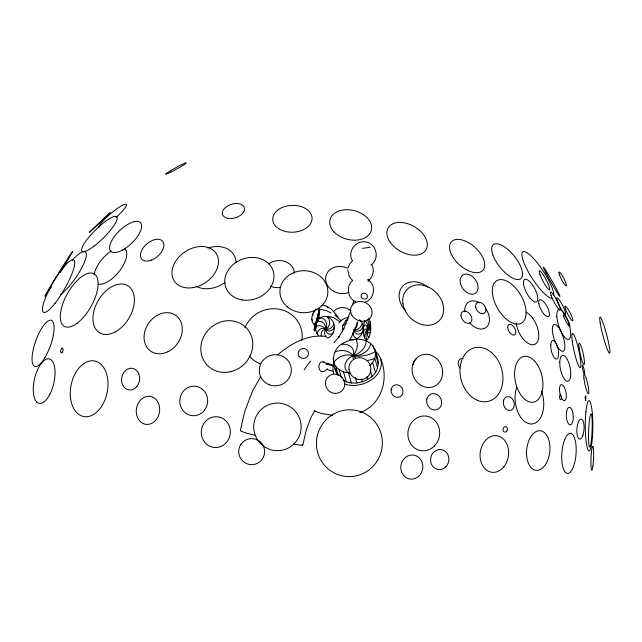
<?xml version="1.0" encoding="UTF-8"?>
<svg xmlns="http://www.w3.org/2000/svg" width="642" height="642" viewBox="0 0 642 642"><rect width="100%" height="100%" fill="white"/><g stroke="black" fill="none" stroke-linecap="round" stroke-linejoin="round"><path stroke-width="0.96" d="M364.712 320.92A11.307 3.732 -87.3 0 0 364.223 322.412C363.244 327.966 361.767 335.573 366.181 339.915L367.16 339.787C371.702 334.466 371.333 326.096 369.519 319.668A11.307 3.732 -87.3 0 0 368.717 318.328M370.145 330.052L370.089 324.491M318.617 335.718C314.179 330.782 314.628 322.26 319.877 318.071A11.307 9.478 -89.4 0 1 332.909 321.441C335.983 327.139 334.105 335.509 327.829 338.101A5.722 4.799 -89.4 0 1 327.131 337.732M315.166 324.876A5.722 3.964 -60 0 1 314.452 325.101C309.637 320.759 312.14 313.015 316.049 308.914M314.893 323.062L314.155 329.555L314.564 330.887L316.289 327.5M318.368 319.716L319.347 314.299A11.307 1.38 -77.5 0 0 318.207 310.68A7.206 0.875 -77.5 0 1 318.336 314.034A7.206 0.875 -77.5 0 1 316.658 321.61A5.313 0.65 -77.5 0 0 316.289 323.568M368.356 281.228L368.677 279.262M337.772 375.072C331.176 364.487 331.24 348.622 343.96 342.748C352.923 337.853 365.755 337.475 372.898 345.717C378.09 354.986 381.781 368.685 371.991 376.421C364.11 383.057 351.968 385.505 342.796 380.136M374.96 349.529C376.734 355.411 374.166 361.687 369.768 365.707M347.065 320.366A7.206 6.725 -71.4 0 0 345.805 320.663L342.748 325.558L342.379 331.288M349.344 339.337C359.424 342.676 367.794 328.744 360.748 321.096A11.307 10.561 -71.4 0 0 359.416 319.812M293.579 444.047A31.659 1.364 12.9 0 0 302.767 445.219L306.314 429.771L311.177 417.123L315.062 410.334M350.893 310.383L344.248 327.58L338.503 337.7L339.361 336.36L333.968 342.756M352.37 305.632L353.846 300.889M348.157 267.562L349.954 263.421L352.554 260.78M357.787 321.811L351.712 336.44L349.36 340.581M260.845 376.469L252.619 390.842L244.795 411.201L240.309 430.734L243.767 432.243A32.389 1.396 12.9 0 0 254.673 435.292M327.516 368.853C316.153 379.895 316.033 353.493 327.5 364.52M338.815 323.054L342.507 319.395L348.116 317.052M352.787 280.466C345.717 285.923 347.29 298.305 355.636 301.66M333.623 311.603L335.622 309.661A11.307 10.593 15.4 0 1 350.717 310.905M370.899 264.977C379.847 259.272 376.822 244.409 366.59 242.146C356.422 239.394 346.961 251.247 352.217 260.451M367.922 280.979C373.106 277.456 374.776 270.226 371.903 264.705M277.801 354.745C290.754 343.711 307.574 334.225 325.077 336.392M359.689 412.646C383.081 405.006 390.625 374.286 378.282 354.36A24.372 18.522 -15.5 0 0 375.209 351.343M365.218 302.013C375.008 299.276 376.469 284.254 367.561 279.551M370.161 247.282L362.553 248.334M350.412 372.922C343.566 373.002 336.256 369.383 333.736 362.714A13.955 10.609 -15.5 0 1 353.012 355.716A26.354 20.03 -15.5 0 0 375.289 351.655M323.945 362.008L323.407 361.944M322.469 371.437L323.006 371.501M328.736 316.362L333.503 317.597L339.682 321.546M332.917 415.358L321.586 413.544L314.347 411.016M326.12 363.974L333.463 365.956M326.577 369.294L333.808 371.646M319.251 309.083L326.714 310.744L331.152 313.039M327.003 363.139L334.193 365.651M326.666 306.411L331.392 309.131L338.238 317.108M302.077 444.689L302.767 445.219M334.699 314.877L341.046 320.655M352.61 280.57L349.232 276.453L347.795 269.857M376.525 357.305L377.761 359.592M375.618 353.79L378.419 363.862M372.898 345.717L373.668 348.462M377.624 368.283L374.824 358.22A17.021 12.936 -15.5 0 1 366.783 360.491M372.633 362.497L375.434 372.569M370.209 370.009L371.991 376.421M366.775 376.822L367.537 379.566M361.615 379.053L362.377 381.797M355.339 377.48L356.864 382.969M351.375 382.993L348.574 372.93A13.458 10.224 -15.5 0 1 353.012 355.716A22.751 17.294 -15.5 0 0 356.101 339.329M343.478 371.814L346.279 381.878M339.12 369.632L341.416 377.865M335.798 366.526L338.35 375.682M333.086 358.453L334.097 362.112M380.626 358.701L381.38 363.557A24.942 18.955 -15.5 0 1 369.006 381.412L363.131 383.956L356.856 385.288A24.372 18.522 -15.5 0 1 344.778 384.044M335.878 368.516L336.536 372.785M333.671 373.676L332.925 368.821A24.942 18.955 -15.5 0 1 333.824 363.789M370.562 324.09A6.243 2.062 -87.3 0 1 367.417 329.996A7.279 2.407 -87.3 0 0 364.455 337.949M370.153 321.634A8.852 2.921 -87.3 0 1 367.417 329.996A5.706 1.886 -87.3 0 0 366.125 334.659A5.706 1.886 -87.3 0 0 366.694 339.851M363.324 327.837A7.263 2.399 -87.3 0 1 365.747 325.117A7.263 2.399 -87.3 0 1 367.417 329.996A5.722 1.894 -87.3 0 0 369.006 337.347M370.651 329.779A5.313 1.757 -87.3 0 1 368.925 333.102A5.313 1.757 -87.3 0 1 367.417 329.996A7.206 2.375 -87.3 0 0 366.767 322.806A7.206 2.375 -87.3 0 0 364.215 322.42M363.324 332.115A10.737 3.547 -87.3 0 1 367.417 329.996A7.102 2.343 -87.3 0 0 367.874 319.596M334.394 326.947A6.243 5.232 -89.4 0 1 325.711 329.113A7.279 6.107 -89.4 0 0 317.028 333.495M333.96 324.082A8.852 7.423 -89.4 0 1 325.711 329.113A5.706 4.783 -89.4 0 0 321.217 336.071M316.594 322.34A7.263 6.091 -89.4 0 1 322.87 322.453A7.263 6.091 -89.4 0 1 325.711 329.113A5.313 4.454 -89.4 0 0 328.56 333.864A5.313 4.454 -89.4 0 0 333.35 332.596M315.655 326.513A10.737 9.004 -89.4 0 1 325.711 329.113A5.722 4.799 -89.4 0 0 326.497 337.243M319.877 318.071A7.206 6.035 -89.4 0 1 325.759 321.361A7.206 6.035 -89.4 0 1 325.711 329.113A7.102 5.955 -89.4 0 0 329.563 323.287A7.102 5.955 -89.4 0 0 326.987 316.562M318.922 316.899A8.852 1.075 -77.5 0 1 316.658 321.61A5.706 0.698 -77.5 0 0 315.415 324.507A5.706 0.698 -77.5 0 0 314.211 330.1M314.476 325.671A7.279 0.883 -77.5 0 1 316.658 321.61A7.102 0.867 -77.5 0 0 318.464 316.016A7.102 0.867 -77.5 0 0 319.547 309.388M315.029 330.445A5.722 0.698 -77.5 0 1 316.658 321.61A7.263 0.883 -77.5 0 0 317.477 313.89M316.466 318.103A10.737 1.308 -77.5 0 1 316.658 321.61A6.243 0.762 -77.5 0 0 316.819 323.568M316.169 318.247A10.737 1.308 -77.5 0 1 316.329 318.119M316.209 326.698A5.313 0.65 -77.5 0 1 316.153 324.451M318.111 320.631A6.243 0.762 -77.5 0 1 317.854 321.465M312.983 315.559A6.243 4.317 -60 0 1 312.887 313.745M321.201 305.648A11.307 7.824 -60 0 1 328.094 307.911M314.267 312.044A8.852 6.131 -60 0 1 314.251 311.177M312.55 320.43A5.313 3.675 -60 0 1 311.779 319.122M363.163 326.136A6.243 5.834 -71.4 0 1 353.822 330.157A5.722 5.345 -71.4 0 0 353.445 330.991M345.829 320.663A11.307 10.561 -71.4 0 1 348.133 318.97M362.281 323.432A8.852 8.266 -71.4 0 1 353.822 330.157A5.313 4.959 -71.4 0 0 362.786 331.874M342.748 325.558A7.263 6.789 -71.4 0 1 346.118 323.905M342.29 329.827A10.737 10.031 -71.4 0 1 344.144 328.832M357.425 338.462A5.722 5.345 -71.4 0 1 353.196 331.866M350.773 339.578A5.706 5.329 -71.4 0 1 350.219 338.807M357.137 322.356A7.102 6.637 -71.4 0 1 353.822 330.157M304.18 369.952A24.942 5.658 -62.6 0 1 310.704 361.117M341.777 344.289A12.31 9.357 -15.5 0 1 353.012 355.716A17.021 12.936 -15.5 0 0 355.58 357.979M334.972 351.88A14.67 11.147 -15.5 0 1 353.012 355.716A14.549 11.058 -15.5 0 0 370.651 343.614M366.06 340.854A17.39 13.209 -15.5 0 1 353.012 355.716A16.668 12.671 -15.5 0 0 353.196 358.918M405.6 310.551A20.151 16.138 40.8 0 1 402.735 286.131A20.151 16.138 40.8 0 1 427.692 287.094M349.24 292.19A15.673 13.362 17.7 0 1 325.654 279.615A15.673 13.362 17.7 0 1 347.523 268.228M280.594 287.431A16.018 13.49 -8.5 0 1 270.507 286.22M268.597 263.854A16.018 13.49 -8.5 0 1 285.369 261.639A16.018 13.49 -8.5 0 1 294.373 273.348M485.167 307.879A15.432 10.665 56.1 0 1 486.676 326.979A15.432 10.665 56.1 0 1 469.551 322.629M464.816 311.635A15.432 10.665 56.1 0 1 479.084 302.526M526.031 312.181A17.936 9.502 65.5 0 1 538.718 333.431A17.936 9.502 65.5 0 1 529.225 343.927A17.936 9.502 65.5 0 1 516.208 323.038M551.903 298.233A27.494 6.605 56.9 0 1 525.83 267.08A27.494 6.605 56.9 0 1 532.082 256.985A27.494 6.605 56.9 0 1 553.877 295.047M555.82 343.438A14.148 4.646 71.5 0 1 554.969 324.37A14.148 4.646 71.5 0 1 564.856 345.163A14.148 4.646 71.5 0 1 556.197 344.224M561.517 397.149A2.496 0.987 86.8 0 1 560.562 399.629A2.496 0.987 86.8 0 1 559.543 396.708A2.496 0.987 86.8 0 1 560.675 394.742M561.333 395.905A2.496 0.987 86.8 0 1 561.453 396.507M541.463 391.179A23.152 14.132 82.4 0 1 530.131 423.913A23.152 14.132 82.4 0 1 516.649 387.816M459.961 367.978A5.658 4.43 75 0 1 458.532 361.253A5.658 4.43 75 0 1 463.299 358.597M413.215 364.712A9.638 8.683 60.3 0 1 416.506 358.742M244.867 327.861A29.965 28.328 -23 0 1 280.225 309.436A29.965 28.328 -23 0 1 301.892 340.388M260.644 363.966A29.965 28.328 -23 0 1 249.192 355.949M207.92 248.053A25.439 19.589 -29 0 1 236.047 262.618M224.997 282.416A25.439 19.589 -29 0 1 195.858 286.131M51.697 286.163A26.37 0.554 -58.3 0 1 49.675 287.728A26.37 0.554 -58.3 0 1 71.543 252.771A26.37 0.554 -58.3 0 1 60.316 272.377M98.852 227.741A18.024 3.17 -40.6 0 1 110.544 213.778A18.024 3.17 -40.6 0 1 126.201 204.325A18.024 3.17 -40.6 0 1 116.154 217.301M72.193 260.203A27.076 6.877 -55.1 0 1 85.242 259.986A27.076 6.877 -55.1 0 1 60.669 294.413M124.869 248.775A22.51 10.489 -50 0 1 119.709 270.747A22.51 10.489 -50 0 1 98.025 284.197M93.997 274.591A22.51 10.489 -50 0 1 110.914 251.086M585.199 397.342C585.648 407.18 586.379 390.793 585.199 397.342M89.567 232.211L110.127 212.735L89.567 232.211M278.973 228.865A19.677 13.418 -2 0 0 311.555 221.458A19.677 13.418 -2 0 0 286.645 206.074A19.677 13.418 -2 0 0 278.973 228.865M389.814 241.689A21.868 14.14 29.8 0 0 424.86 251.319A21.868 14.14 29.8 0 0 406.611 223.384A21.868 14.14 29.8 0 0 389.814 241.689M452.249 256.062A21.226 11.716 42.1 0 0 482.72 270.442A21.226 11.716 42.1 0 0 466.477 241.577A21.226 11.716 42.1 0 0 452.249 256.062M334.097 231.963A21.338 14.742 14.4 0 0 370.121 233.15A21.338 14.742 14.4 0 0 347.876 209.733A21.338 14.742 14.4 0 0 334.097 231.963M492.831 254.962A21.868 9.036 50.9 0 0 519.402 279.39A21.868 9.036 50.9 0 0 509.146 250.637A21.868 9.036 50.9 0 0 492.831 254.962M546.045 273.002A16.724 0.738 60.6 0 0 559.712 296.291A16.724 0.738 60.6 0 0 549.319 276.229A16.724 0.738 60.6 0 0 546.045 273.002M556.839 316.522A15.641 5.144 71.5 0 0 567.913 339.474A15.641 5.144 71.5 0 0 566.517 317.718A15.641 5.144 71.5 0 0 556.839 316.522M600.166 322.822A18.65 1.886 75.2 0 0 608.961 352.755A18.65 1.886 75.2 0 0 605.334 330.028A18.65 1.886 75.2 0 0 600.166 322.822M539.946 274.343A10.754 1.725 62.3 0 0 548.99 289.775A10.754 1.725 62.3 0 0 544.56 276.871A10.754 1.725 62.3 0 0 539.946 274.343M559.342 274.575A7.768 1.252 62.3 0 0 565.875 285.722A7.768 1.252 62.3 0 0 562.673 276.397A7.768 1.252 62.3 0 0 559.342 274.575M557.2 300.737A9.325 1.501 62.3 0 0 565.032 314.115A9.325 1.501 62.3 0 0 561.196 302.928A9.325 1.501 62.3 0 0 557.2 300.737M551.077 295.36A9.999 1.605 62.3 0 0 559.487 309.773A9.999 1.605 62.3 0 0 555.434 297.856A9.999 1.605 62.3 0 0 551.077 295.36M563.861 316.827A6.653 1.067 62.3 0 0 569.454 326.377A6.653 1.067 62.3 0 0 566.709 318.392A6.653 1.067 62.3 0 0 563.861 316.827M565.337 308.786A8.362 1.348 62.3 0 0 572.367 320.791A8.362 1.348 62.3 0 0 568.924 310.752A8.362 1.348 62.3 0 0 565.337 308.786M523.607 284.55A12.663 4.574 62.2 0 0 535.436 302.013A12.663 4.574 62.2 0 0 532.724 285.281A12.663 4.574 62.2 0 0 523.607 284.55M538.863 303.674A9.502 3.435 62.2 0 0 547.738 316.771A9.502 3.435 62.2 0 0 545.7 304.22A9.502 3.435 62.2 0 0 538.863 303.674M582.35 367.2A4.791 0.658 77.4 0 0 584.461 374.43A4.791 0.658 77.4 0 0 583.61 367.649A4.791 0.658 77.4 0 0 582.35 367.2M579.052 347.892A11.026 1.517 77.4 0 0 583.915 364.544A11.026 1.517 77.4 0 0 581.965 348.935A11.026 1.517 77.4 0 0 579.052 347.892M572.287 341.183A17.462 2.399 77.4 0 0 579.983 367.545A17.462 2.399 77.4 0 0 576.901 342.836A17.462 2.399 77.4 0 0 572.287 341.183M583.971 378.708A9.959 1.364 77.4 0 0 588.353 393.747A9.959 1.364 77.4 0 0 586.595 379.655A9.959 1.364 77.4 0 0 583.971 378.708M591.362 440.5A16.58 1.733 -87.7 0 0 591.234 414.066A16.58 1.733 -87.7 0 0 588.521 436.953A16.58 1.733 -87.7 0 0 591.362 440.5M592.935 466.084A11.981 1.252 -87.7 0 0 592.999 446.471A11.981 1.252 -87.7 0 0 590.953 462.12A11.981 1.252 -87.7 0 0 592.935 466.084M585.897 411.835A25.086 3.788 89.9 0 0 588.85 450.796A25.086 3.788 89.9 0 0 592.438 414.668A25.086 3.788 89.9 0 0 585.897 411.835M566.581 411.715A8.763 3.459 86.8 0 0 570.184 424.852A8.763 3.459 86.8 0 0 572.584 411.739A8.763 3.459 86.8 0 0 566.581 411.715M391.058 389.983A6.5 5.858 60.3 0 0 399.613 397.045A6.5 5.858 60.3 0 0 400.496 386.219A6.5 5.858 60.3 0 0 391.058 389.983M559.792 361.895A13.225 4.895 78.3 0 0 567.6 381.316A13.225 4.895 78.3 0 0 568.403 361.775A13.225 4.895 78.3 0 0 559.792 361.895M550.78 345.107A9.445 3.499 78.3 0 0 556.357 358.982A9.445 3.499 78.3 0 0 556.935 345.027A9.445 3.499 78.3 0 0 550.78 345.107M559.527 388.635A8.185 3.033 78.3 0 0 564.358 400.656A8.185 3.033 78.3 0 0 564.856 388.562A8.185 3.033 78.3 0 0 559.527 388.635M515.47 366.518A23.353 13.594 77.7 0 0 531.119 402.245A23.353 13.594 77.7 0 0 539.689 369.126A23.353 13.594 77.7 0 0 515.47 366.518M573.442 466.686A20.087 7.118 -85.8 0 0 571.661 433.767A20.087 7.118 -85.8 0 0 561.782 459.744A20.087 7.118 -85.8 0 0 573.442 466.686M582.703 435.757A10.039 3.563 -85.8 0 0 581.812 419.298A10.039 3.563 -85.8 0 0 576.877 432.283A10.039 3.563 -85.8 0 0 582.703 435.757M545.475 464.615A19.934 11.596 -84 0 0 542.594 431.368A19.934 11.596 -84 0 0 526.641 455.676A19.934 11.596 -84 0 0 545.475 464.615M503.914 466.75A18.441 14.204 -82.2 0 0 498.762 436.183A18.441 14.204 -82.2 0 0 480.368 459.102A18.441 14.204 -82.2 0 0 503.914 466.75M506.819 431.095A2.801 2.159 -82.2 0 0 505.719 426.585A2.801 2.159 -82.2 0 0 503.159 430.357A2.801 2.159 -82.2 0 0 506.819 431.095M460.45 364.985A27.654 20.961 74.7 0 0 487.912 401.443A27.654 20.961 74.7 0 0 495.953 357.265A27.654 20.961 74.7 0 0 460.45 364.985M503.649 400.223A7.078 5.361 74.7 0 0 509.74 410.503A7.078 5.361 74.7 0 0 513.038 399.878A7.078 5.361 74.7 0 0 503.649 400.223M412.597 365.089A16.901 14.983 66.6 0 0 431.183 387.278A16.901 14.983 66.6 0 0 438.245 360.331A16.901 14.983 66.6 0 0 412.597 365.089M426.874 398.907A8.322 7.375 66.6 0 0 436.022 409.837A8.322 7.375 66.6 0 0 439.497 396.563A8.322 7.375 66.6 0 0 426.874 398.907M434.433 445.925A17.47 15.857 -79.8 0 0 428.655 416.642A17.47 15.857 -79.8 0 0 408.208 437.619A17.47 15.857 -79.8 0 0 434.433 445.925M418.688 476.252A12.118 11.002 -79.8 0 0 415.807 455.676A12.118 11.002 -79.8 0 0 400.889 469.302A12.118 11.002 -79.8 0 0 418.688 476.252M445.861 466.75A10.071 9.14 -79.8 0 0 442.531 449.873A10.071 9.14 -79.8 0 0 430.742 461.967A10.071 9.14 -79.8 0 0 445.861 466.75M475.73 307.454A6.372 4.422 54.3 0 0 484.325 313.28A6.372 4.422 54.3 0 0 482.19 303.313A6.372 4.422 54.3 0 0 475.73 307.454M460.434 283.411A11.091 7.704 54.3 0 0 475.513 293.201A11.091 7.704 54.3 0 0 471.413 275.819A11.091 7.704 54.3 0 0 460.434 283.411M460.98 315.495A6.749 4.695 54.3 0 0 469.446 323.175A6.749 4.695 54.3 0 0 468.933 312.991A6.749 4.695 54.3 0 0 460.98 315.495M492.398 292.776A24.565 13.346 59.9 0 0 518.985 324.009A24.565 13.346 59.9 0 0 516.256 288.764A24.565 13.346 59.9 0 0 492.398 292.776M507.702 327.508A5.963 3.242 59.9 0 0 514.162 335.092A5.963 3.242 59.9 0 0 513.504 326.529A5.963 3.242 59.9 0 0 507.702 327.508M402.935 303.778A22.406 18.048 43.5 0 0 435.934 323.191A22.406 18.048 43.5 0 0 430.605 288.218A22.406 18.048 43.5 0 0 402.935 303.778M361.422 297.262A3.298 2.865 25.1 0 0 367.007 297.984A3.298 2.865 25.1 0 0 364.367 293.242A3.298 2.865 25.1 0 0 361.422 297.262M351.76 315.005A11.083 9.614 25.1 0 0 370.514 317.421A11.083 9.614 25.1 0 0 361.663 301.523A11.083 9.614 25.1 0 0 351.76 315.005M348.959 369.286A11.211 10.745 43.2 0 0 366.309 377.833A11.211 10.745 43.2 0 0 364.423 358.87A11.211 10.745 43.2 0 0 348.959 369.286M325.454 384.277A9.863 9.453 43.2 0 0 340.717 391.797A9.863 9.453 43.2 0 0 339.056 375.113A9.863 9.453 43.2 0 0 325.454 384.277M369.375 469.631A33.44 32.935 -74 0 0 362.128 412.3A33.44 32.935 -74 0 0 316.691 447.723A33.44 32.935 -74 0 0 369.375 469.631M300.392 357.578A5.168 5.008 -10 0 0 308.481 353.782A5.168 5.008 -10 0 0 301.122 348.911A5.168 5.008 -10 0 0 300.392 357.578M269.335 384.759A16.042 15.544 -10 0 0 291.171 367.882A16.042 15.544 -10 0 0 265.403 358.124A16.042 15.544 -10 0 0 269.335 384.759M287.399 306.9A23.963 21.001 0.7 0 0 327.195 296.668A23.963 21.001 0.7 0 0 297.077 271.558A23.963 21.001 0.7 0 0 287.399 306.9M258.381 412.702A23.794 23.706 83.8 0 0 274.752 450.515A23.794 23.706 83.8 0 0 299.172 417.404A23.794 23.706 83.8 0 0 258.381 412.702M240.943 444.296A13.017 12.96 83.8 0 0 250.693 464.607A13.017 12.96 83.8 0 0 263.332 445.989A13.017 12.96 83.8 0 0 240.943 444.296M242.636 299.999A25.086 20.865 -20.4 0 0 273.235 271.149A25.086 20.865 -20.4 0 0 232.235 265.363A25.086 20.865 -20.4 0 0 242.636 299.999M230.35 371.758A27.012 24.781 -43.6 0 0 247.29 328.953A27.012 24.781 -43.6 0 0 202.728 338.896A27.012 24.781 -43.6 0 0 230.35 371.758M204.525 410.126A14.79 13.915 -83.6 0 0 195.954 386.315A14.79 13.915 -83.6 0 0 180.707 406.378A14.79 13.915 -83.6 0 0 204.525 410.126M225.799 443.173A15.432 14.525 -83.6 0 0 219.989 417.268A15.432 14.525 -83.6 0 0 201.684 435.87A15.432 14.525 -83.6 0 0 225.799 443.173M167.963 351.736A21.868 17.655 -55 0 0 176.847 316.193A21.868 17.655 -55 0 0 144.747 331.762A21.868 17.655 -55 0 0 167.963 351.736M156.263 419.651A14.148 11.644 -80.7 0 0 150.966 396.531A14.148 11.644 -80.7 0 0 136.658 414.868A14.148 11.644 -80.7 0 0 156.263 419.651M136.915 386.436A10.93 8.996 -80.7 0 0 133.03 368.492A10.93 8.996 -80.7 0 0 121.82 382.488A10.93 8.996 -80.7 0 0 136.915 386.436M193.057 287.608A25.086 18.49 -33.6 0 0 216.362 253.742A25.086 18.49 -33.6 0 0 176.237 260.347A25.086 18.49 -33.6 0 0 193.057 287.608M228.046 218.392A11.412 7.038 -17.6 0 0 244.506 208.827A11.412 7.038 -17.6 0 0 227.717 205.913A11.412 7.038 -17.6 0 0 228.046 218.392M151.584 260.066A13.747 8.226 -40.6 0 0 162.643 241.232A13.747 8.226 -40.6 0 0 142.355 249.2A13.747 8.226 -40.6 0 0 151.584 260.066M115.175 331.97A27.437 17.727 -59.2 0 0 130.816 288.346A27.437 17.727 -59.2 0 0 95.032 307.366A27.437 17.727 -59.2 0 0 115.175 331.97M98.314 410.575A28.296 18.393 -78.8 0 0 98.812 362.658A28.296 18.393 -78.8 0 0 70.267 392.984A28.296 18.393 -78.8 0 0 98.314 410.575M122.847 249.882A20.584 8.755 -43.9 0 0 140.646 222.918A20.584 8.755 -43.9 0 0 113.321 238.022A20.584 8.755 -43.9 0 0 122.847 249.882M76.984 323.327A30.19 13.426 -60.5 0 0 96.605 276.421A30.19 13.426 -60.5 0 0 64.064 300.536A30.19 13.426 -60.5 0 0 76.984 323.327M49.771 394.477A22.767 9.895 -77 0 0 49.426 358.99A22.767 9.895 -77 0 0 33.24 389.935A22.767 9.895 -77 0 0 49.771 394.477M62.491 351.92A2.472 1.075 -77 0 0 62.475 348.052A2.472 1.075 -77 0 0 60.709 351.391A2.472 1.075 -77 0 0 62.491 351.92M94.005 246.183A24.436 5.609 -44.7 0 0 116.796 216.86A24.436 5.609 -44.7 0 0 87.408 239.033A24.436 5.609 -44.7 0 0 94.005 246.183M55.035 303.273A30.23 6.572 -60 0 0 73.999 260.179A30.23 6.572 -60 0 0 46.738 294.927A30.23 6.572 -60 0 0 55.035 303.273M170.86 172.104A11.716 0.802 -28.8 0 0 186.228 162.916A11.716 0.802 -28.8 0 0 170.772 170.563A11.716 0.802 -28.8 0 0 170.86 172.104M44.932 357.618A24.476 7.704 -70.2 0 0 51.553 320.422A24.476 7.704 -70.2 0 0 32.734 352.089A24.476 7.704 -70.2 0 0 44.932 357.618"/></g></svg>
